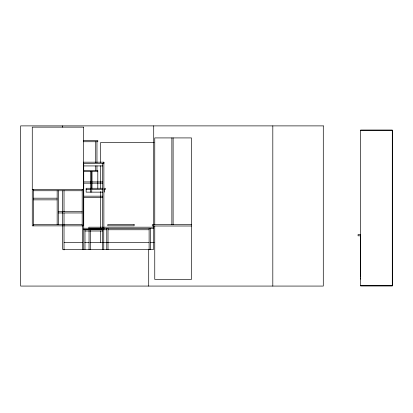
<?xml version="1.0" encoding="UTF-8"?>
<svg xmlns="http://www.w3.org/2000/svg" width="413" height="413" viewBox="0 0 413 413"><rect width="100%" height="100%" fill="white"/><g stroke="black" fill="none" stroke-linecap="round" stroke-linejoin="round"><path stroke-width="0.62" d="M82.481 249.473L82.481 225.715M83.736 249.566L83.736 163.429M84.985 249.581L84.985 229.757M102.507 249.581L102.507 229.757M102.625 228.234L102.625 163.429M103.756 249.566L103.756 229.757M83.261 162.18L103.88 162.18L103.875 229.545L83.736 229.545M360.637 130.224L392.34 130.224L392.35 285.868L360.58 285.868L360.58 130.105L392.283 130.105L392.283 285.688L360.58 285.688M83.411 140.487L97.804 140.487L97.804 141.736L83.39 141.736M154.106 142.506L100.617 142.506L100.617 162.5M83.261 163.429L103.88 163.429L103.88 162.18M83.736 165.933L102.625 165.933M83.38 170.332L97.804 170.332L97.804 188.266M83.684 171.581L97.804 171.581M83.736 181.911L102.625 181.911M83.736 183.16L102.625 183.16M102.847 188.266L86.147 188.266L86.147 192.143L102.589 192.143M104.035 188.266L105.31 188.266L105.31 189.515L104.035 189.515M32.266 189.495L83.436 189.495M86.147 189.515L90.442 189.515M91.753 189.515L102.847 189.515M33.515 190.744L82.218 190.744M83.736 196.175L102.625 196.175M83.736 197.429L102.625 197.429M33.515 198.188L57.159 198.188M33.515 199.856L57.159 199.856M58.409 211.704L82.187 211.704M58.409 212.958L82.187 212.958M33.515 224.605L82.187 224.605M191.472 224.687L152.258 224.687L152.258 226.004L191.472 226.004M153.775 227.191L88.841 227.191L88.841 228.503L102.341 228.503M83.736 228.234L103.875 228.234M103.601 228.503L153.775 228.503M83.736 229.757L106.771 229.757M108.02 229.757L149.114 229.757M84.985 231.006L102.507 231.006M360.616 234.501L358.076 234.501L358.076 235.813L360.668 235.813M360.58 235.751L360.668 276.633M64.118 242.421L82.77 242.421M84.701 242.421L89.203 242.421M90.488 242.421L149.016 242.421M150.301 242.421L154.163 242.421M360.637 277.82L360.637 279.136M360.58 285.806L392.35 285.806M272.812 125.888L272.812 286.07M173.114 137.921L173.114 224.687M171.865 137.921L171.865 224.687M154.761 224.687L154.761 137.921L191.472 137.921L191.472 279.394L154.761 279.394L154.761 226.004M153.719 125.888L153.719 249.359L62.533 249.359L62.533 190.842M150.363 228.503L150.363 249.684M149.114 228.503L149.114 249.695M148.711 249.359L148.711 286.07M108.02 228.503L108.02 249.695M106.771 228.503L106.771 249.695M104.355 189.515L104.355 192.143M100.617 165.727L100.617 188.297M100.617 191.524L100.617 227.646M100.617 230.867L100.617 242.477M96.967 141.736L96.967 162.712M96.967 165.881L96.967 170.332M95.718 141.736L95.718 162.707M95.718 165.881L95.718 170.332M91.965 171.581L91.965 188.266M91.753 171.581L91.753 192.143M90.504 171.581L90.504 192.143M90.292 230.397L90.292 249.695M89.043 230.428L89.043 249.684M82.187 189.495L82.187 225.859M64.025 190.569L64.025 211.864M64.025 213.154L64.025 249.937M62.533 125.888L62.533 127.173M58.409 190.744L58.409 224.605M57.159 190.744L57.159 224.605M33.515 189.495L33.515 225.859M323.286 125.888L20.65 125.888L20.65 286.07L323.286 286.07L323.286 125.888M83.436 127.137L32.266 127.137L32.266 225.859L83.436 225.859L83.436 127.137M134.111 224.491L107.814 224.491L107.814 225.803L134.111 225.803L134.111 224.491"/></g></svg>
